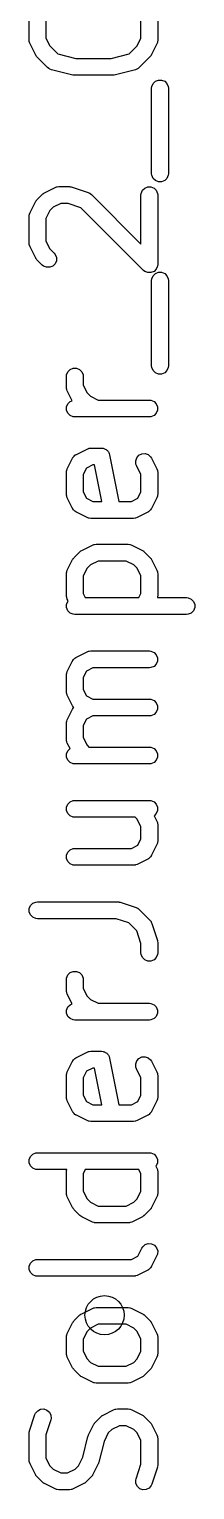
# Model space of a CAD drawing. Extents: x 0.09 to 1.03, y -0.06 to 0.96.
# Drawn here: x 0.466 to 0.524, y -0.061 to 0.452 of the extents above; entities that cross this region are included whole.
import ezdxf

# ---------------------------------------------------------------- set-up
doc = ezdxf.new("R2010")
doc.units = 0
doc.header["$MEASUREMENT"] = 0
doc.layers.add('BLACK', color=7, linetype='CONTINUOUS')

msp = doc.modelspace()

# ---------------------------------------------------------------- linework, layer by layer
at = {"layer": 'BLACK', "linetype": 'CONTINUOUS'}
for p, q in [((0.46558, 0.44783), (0.46558, 0.45533)), ((0.47149, 0.45463), (0.47149, 0.44853)), ((0.50495, 0.44853), (0.50495, 0.45463)), ((0.51086, 0.45533), (0.51086, 0.44783)), ((0.46564, 0.44726), (0.46558, 0.44783)), ((0.46568, 0.44716), (0.46564, 0.44726)), ((0.46569, 0.44705), (0.46568, 0.44716)), ((0.4659, 0.44651), (0.46569, 0.44705)), ((0.46777, 0.44276), (0.4659, 0.44651)), ((0.47149, 0.44853), (0.47284, 0.44583)), ((0.5036, 0.44583), (0.50495, 0.44853)), ((0.51055, 0.44651), (0.50867, 0.44276)), ((0.51075, 0.44705), (0.51055, 0.44651)), ((0.51076, 0.44716), (0.51075, 0.44705)), ((0.5108, 0.44726), (0.51076, 0.44716)), ((0.51086, 0.44783), (0.5108, 0.44726)), ((0.46793, 0.44251), (0.46777, 0.44276)), ((0.46796, 0.44244), (0.46793, 0.44251)), ((0.46802, 0.44236), (0.46796, 0.44244)), ((0.46808, 0.44227), (0.46802, 0.44236)), ((0.46814, 0.44222), (0.46808, 0.44227)), ((0.46832, 0.442), (0.46814, 0.44222)), ((0.47207, 0.43825), (0.46832, 0.442)), ((0.47284, 0.44583), (0.47567, 0.443)), ((0.47567, 0.443), (0.48202, 0.44141)), ((0.48202, 0.44141), (0.49442, 0.44141)), ((0.49442, 0.44141), (0.50077, 0.443)), ((0.50077, 0.443), (0.5036, 0.44583)), ((0.50812, 0.442), (0.50437, 0.43825)), ((0.50831, 0.44222), (0.50812, 0.442)), ((0.50836, 0.44227), (0.50831, 0.44222)), ((0.50842, 0.44236), (0.50836, 0.44227)), ((0.50849, 0.44244), (0.50842, 0.44236)), ((0.50852, 0.44251), (0.50849, 0.44244)), ((0.50867, 0.44276), (0.50852, 0.44251)), ((0.47252, 0.43788), (0.47207, 0.43825)), ((0.47272, 0.43779), (0.47252, 0.43788)), ((0.4729, 0.43766), (0.47272, 0.43779)), ((0.47344, 0.43747), (0.4729, 0.43766)), ((0.48094, 0.43559), (0.47344, 0.43747)), ((0.503, 0.43747), (0.4955, 0.43559)), ((0.50354, 0.43766), (0.503, 0.43747)), ((0.50372, 0.43779), (0.50354, 0.43766)), ((0.50392, 0.43788), (0.50372, 0.43779)), ((0.50437, 0.43825), (0.50392, 0.43788)), ((0.48104, 0.43558), (0.48094, 0.43559)), ((0.48108, 0.43556), (0.48104, 0.43558)), ((0.4813, 0.43554), (0.48108, 0.43556)), ((0.48152, 0.43551), (0.4813, 0.43554)), ((0.48156, 0.43552), (0.48152, 0.43551)), ((0.48166, 0.43551), (0.48156, 0.43552)), ((0.49478, 0.43551), (0.48166, 0.43551)), ((0.49488, 0.43552), (0.49478, 0.43551)), ((0.49493, 0.43551), (0.49488, 0.43552)), ((0.49514, 0.43554), (0.49493, 0.43551)), ((0.49536, 0.43556), (0.49514, 0.43554)), ((0.4954, 0.43558), (0.49536, 0.43556)), ((0.4955, 0.43559), (0.4954, 0.43558)), ((0.5087, 0.43096), (0.50876, 0.43154)), ((0.5087, 0.40096), (0.5087, 0.43096)), ((0.50876, 0.43154), (0.5092, 0.4326)), ((0.5092, 0.4326), (0.51002, 0.43342)), ((0.51002, 0.43342), (0.51108, 0.43386)), ((0.51108, 0.43386), (0.51223, 0.43386)), ((0.51223, 0.43386), (0.5133, 0.43342)), ((0.5133, 0.43342), (0.51411, 0.4326)), ((0.51411, 0.4326), (0.51455, 0.43154)), ((0.51455, 0.43154), (0.51461, 0.43096)), ((0.51461, 0.43096), (0.51461, 0.40096)), ((0.50876, 0.40039), (0.5087, 0.40096)), ((0.5092, 0.39932), (0.50876, 0.40039)), ((0.51455, 0.40039), (0.51411, 0.39932)), ((0.51461, 0.40096), (0.51455, 0.40039)), ((0.47097, 0.39423), (0.47471, 0.39611)), ((0.47471, 0.39611), (0.47526, 0.39631)), ((0.47526, 0.39631), (0.47536, 0.39632)), ((0.47536, 0.39632), (0.47546, 0.39636)), ((0.47546, 0.39636), (0.47604, 0.39642)), ((0.47604, 0.39642), (0.47978, 0.39642)), ((0.47978, 0.39642), (0.48008, 0.39639)), ((0.48008, 0.39639), (0.48015, 0.39639)), ((0.48015, 0.39639), (0.48026, 0.39637)), ((0.48026, 0.39637), (0.48036, 0.39636)), ((0.48036, 0.39636), (0.48043, 0.39633)), ((0.48043, 0.39633), (0.48072, 0.39627)), ((0.48072, 0.39627), (0.48634, 0.39439)), ((0.50501, 0.39404), (0.50545, 0.39511)), ((0.50545, 0.39511), (0.50627, 0.39592)), ((0.50627, 0.39592), (0.50733, 0.39636)), ((0.50733, 0.39636), (0.50848, 0.39636)), ((0.50848, 0.39636), (0.50955, 0.39592)), ((0.51002, 0.39851), (0.5092, 0.39932)), ((0.50955, 0.39592), (0.51036, 0.39511)), ((0.51108, 0.39807), (0.51002, 0.39851)), ((0.51036, 0.39511), (0.5108, 0.39404)), ((0.51223, 0.39807), (0.51108, 0.39807)), ((0.5133, 0.39851), (0.51223, 0.39807)), ((0.51411, 0.39932), (0.5133, 0.39851)), ((0.4659, 0.38729), (0.46777, 0.39104)), ((0.46777, 0.39104), (0.46793, 0.39128)), ((0.46793, 0.39128), (0.46796, 0.39136)), ((0.46796, 0.39136), (0.46802, 0.39144)), ((0.46802, 0.39144), (0.46808, 0.39153)), ((0.46808, 0.39153), (0.46814, 0.39158)), ((0.46814, 0.39158), (0.46832, 0.3918)), ((0.46832, 0.3918), (0.4702, 0.39368)), ((0.4702, 0.39368), (0.47042, 0.39386)), ((0.47042, 0.39386), (0.47048, 0.39392)), ((0.47048, 0.39392), (0.47056, 0.39398)), ((0.47056, 0.39398), (0.47065, 0.39404)), ((0.47065, 0.39404), (0.47072, 0.39407)), ((0.47072, 0.39407), (0.47097, 0.39423)), ((0.47673, 0.39051), (0.47403, 0.38916)), ((0.47931, 0.39051), (0.47673, 0.39051)), ((0.48381, 0.38901), (0.47931, 0.39051)), ((0.48634, 0.39439), (0.48687, 0.39416)), ((0.48687, 0.39416), (0.48695, 0.39409)), ((0.48695, 0.39409), (0.48705, 0.39404)), ((0.48705, 0.39404), (0.4875, 0.39368)), ((0.4875, 0.39368), (0.50495, 0.37622)), ((0.50495, 0.39346), (0.50501, 0.39404)), ((0.50495, 0.37622), (0.50495, 0.39346)), ((0.5108, 0.39404), (0.51086, 0.39346)), ((0.51086, 0.39346), (0.51086, 0.36909)), ((0.46558, 0.38597), (0.46564, 0.38654)), ((0.46558, 0.37659), (0.46558, 0.38597)), ((0.46564, 0.38654), (0.46568, 0.38664)), ((0.46568, 0.38664), (0.46569, 0.38675)), ((0.46569, 0.38675), (0.4659, 0.38729)), ((0.47284, 0.38797), (0.47149, 0.38527)), ((0.47149, 0.38527), (0.47149, 0.37729)), ((0.47403, 0.38916), (0.47284, 0.38797)), ((0.50582, 0.367), (0.48381, 0.38901)), ((0.46564, 0.37602), (0.46558, 0.37659)), ((0.46568, 0.37592), (0.46564, 0.37602)), ((0.46569, 0.37581), (0.46568, 0.37592)), ((0.4659, 0.37527), (0.46569, 0.37581)), ((0.46777, 0.37152), (0.4659, 0.37527)), ((0.47149, 0.37729), (0.47284, 0.37459)), ((0.47284, 0.37459), (0.47437, 0.37306)), ((0.46793, 0.37127), (0.46777, 0.37152)), ((0.46796, 0.3712), (0.46793, 0.37127)), ((0.46802, 0.37112), (0.46796, 0.3712)), ((0.46808, 0.37103), (0.46802, 0.37112)), ((0.46814, 0.37098), (0.46808, 0.37103)), ((0.46832, 0.37075), (0.46814, 0.37098)), ((0.4702, 0.36888), (0.46832, 0.37075)), ((0.47437, 0.37306), (0.47474, 0.37261)), ((0.47474, 0.37261), (0.47518, 0.37154)), ((0.47518, 0.37039), (0.47474, 0.36933)), ((0.47518, 0.37154), (0.47518, 0.37039)), ((0.47065, 0.36851), (0.4702, 0.36888)), ((0.47171, 0.36807), (0.47065, 0.36851)), ((0.47286, 0.36807), (0.47171, 0.36807)), ((0.47393, 0.36851), (0.47286, 0.36807)), ((0.47474, 0.36933), (0.47393, 0.36851)), ((0.50627, 0.36664), (0.50582, 0.367)), ((0.50702, 0.36633), (0.50627, 0.36664)), ((0.50733, 0.3662), (0.50702, 0.36633)), ((0.50848, 0.3662), (0.50733, 0.3662)), ((0.50733, 0.3662), (0.50733, 0.3662)), ((0.50955, 0.36664), (0.50848, 0.3662)), ((0.50876, 0.36404), (0.5092, 0.36511)), ((0.5092, 0.36511), (0.51002, 0.36592)), ((0.51036, 0.36745), (0.50955, 0.36664)), ((0.51002, 0.36592), (0.51108, 0.36636)), ((0.51067, 0.3682), (0.51036, 0.36745)), ((0.5108, 0.36852), (0.51067, 0.3682)), ((0.51086, 0.36909), (0.5108, 0.36852)), ((0.51108, 0.36636), (0.51223, 0.36636)), ((0.51223, 0.36636), (0.5133, 0.36592)), ((0.5133, 0.36592), (0.51411, 0.36511)), ((0.51411, 0.36511), (0.51455, 0.36404)), ((0.5087, 0.36347), (0.50876, 0.36404)), ((0.5087, 0.33347), (0.5087, 0.36347)), ((0.51455, 0.36404), (0.51461, 0.36347)), ((0.51461, 0.36347), (0.51461, 0.33347)), ((0.50876, 0.3329), (0.5087, 0.33347)), ((0.51461, 0.33347), (0.51455, 0.3329)), ((0.47871, 0.32972), (0.47876, 0.3303)), ((0.47871, 0.32597), (0.47871, 0.32972)), ((0.47876, 0.3303), (0.4792, 0.33136)), ((0.4792, 0.33136), (0.48002, 0.33218)), ((0.48002, 0.33218), (0.48108, 0.33262)), ((0.48108, 0.33262), (0.48224, 0.33262)), ((0.48224, 0.33262), (0.4833, 0.33218)), ((0.4833, 0.33218), (0.48411, 0.33136)), ((0.48411, 0.33136), (0.48456, 0.3303)), ((0.48456, 0.3303), (0.48461, 0.32972)), ((0.48461, 0.32972), (0.48461, 0.32667)), ((0.5092, 0.33183), (0.50876, 0.3329)), ((0.51002, 0.33102), (0.5092, 0.33183)), ((0.51108, 0.33058), (0.51002, 0.33102)), ((0.51223, 0.33058), (0.51108, 0.33058)), ((0.5133, 0.33102), (0.51223, 0.33058)), ((0.51411, 0.33183), (0.5133, 0.33102)), ((0.51455, 0.3329), (0.51411, 0.33183)), ((0.47876, 0.3254), (0.47871, 0.32597)), ((0.4788, 0.3253), (0.47876, 0.3254)), ((0.47881, 0.32519), (0.4788, 0.3253)), ((0.47902, 0.32465), (0.47881, 0.32519)), ((0.48073, 0.32122), (0.47902, 0.32465)), ((0.48461, 0.32667), (0.48596, 0.32397)), ((0.48596, 0.32397), (0.48716, 0.32278)), ((0.47876, 0.31905), (0.4792, 0.32011)), ((0.47876, 0.3179), (0.47876, 0.31905)), ((0.4792, 0.32011), (0.48002, 0.32093)), ((0.48002, 0.32093), (0.48073, 0.32122)), ((0.48716, 0.32278), (0.48986, 0.32143)), ((0.48986, 0.32143), (0.50791, 0.32143)), ((0.50791, 0.32143), (0.50848, 0.32137)), ((0.50848, 0.32137), (0.50955, 0.32093)), ((0.50955, 0.32093), (0.51036, 0.32011)), ((0.51036, 0.32011), (0.5108, 0.31905)), ((0.5108, 0.31905), (0.5108, 0.3179)), ((0.4792, 0.31683), (0.47876, 0.3179)), ((0.48002, 0.31602), (0.4792, 0.31683)), ((0.48108, 0.31558), (0.48002, 0.31602)), ((0.48166, 0.31552), (0.48108, 0.31558)), ((0.50791, 0.31552), (0.48166, 0.31552)), ((0.50848, 0.31558), (0.50791, 0.31552)), ((0.50955, 0.31602), (0.50848, 0.31558)), ((0.51036, 0.31683), (0.50955, 0.31602)), ((0.5108, 0.3179), (0.51036, 0.31683)), ((0.48221, 0.30237), (0.48596, 0.30424)), ((0.48596, 0.30424), (0.4865, 0.30445)), ((0.4865, 0.30445), (0.48661, 0.30446)), ((0.48661, 0.30446), (0.48671, 0.3045)), ((0.48671, 0.3045), (0.48728, 0.30455)), ((0.48728, 0.30455), (0.49103, 0.30455)), ((0.49103, 0.30455), (0.49161, 0.3045)), ((0.49161, 0.3045), (0.49188, 0.30439)), ((0.49188, 0.30439), (0.49216, 0.30433)), ((0.49216, 0.30433), (0.4924, 0.30417)), ((0.4924, 0.30417), (0.49267, 0.30406)), ((0.49267, 0.30406), (0.49288, 0.30385)), ((0.49288, 0.30385), (0.49312, 0.30369)), ((0.49312, 0.30369), (0.49328, 0.30345)), ((0.49328, 0.30345), (0.49349, 0.30324)), ((0.49349, 0.30324), (0.4936, 0.30297)), ((0.4936, 0.30297), (0.49376, 0.30273)), ((0.49376, 0.30273), (0.49393, 0.30218)), ((0.47902, 0.2973), (0.48089, 0.30105)), ((0.48089, 0.30105), (0.48095, 0.30114)), ((0.48095, 0.30114), (0.48097, 0.30119)), ((0.48097, 0.30119), (0.48102, 0.30125)), ((0.48102, 0.30125), (0.4812, 0.30154)), ((0.4812, 0.30154), (0.48148, 0.30178)), ((0.48148, 0.30178), (0.48172, 0.30206)), ((0.48172, 0.30206), (0.48202, 0.30224)), ((0.48202, 0.30224), (0.48207, 0.30229)), ((0.48207, 0.30229), (0.48212, 0.30231)), ((0.48212, 0.30231), (0.48221, 0.30237)), ((0.48798, 0.29865), (0.48574, 0.29753)), ((0.48861, 0.29865), (0.48798, 0.29865)), ((0.49118, 0.28581), (0.48861, 0.29865)), ((0.49393, 0.30218), (0.4972, 0.28581)), ((0.5031, 0.3001), (0.50347, 0.30119)), ((0.50318, 0.29895), (0.5031, 0.3001)), ((0.50339, 0.29841), (0.50318, 0.29895)), ((0.50495, 0.29528), (0.50339, 0.29841)), ((0.50347, 0.30119), (0.50422, 0.30206)), ((0.50422, 0.30206), (0.50525, 0.30257)), ((0.50525, 0.30257), (0.5064, 0.30266)), ((0.5064, 0.30266), (0.50749, 0.30229)), ((0.50749, 0.30229), (0.50836, 0.30154)), ((0.50836, 0.30154), (0.50867, 0.30105)), ((0.50867, 0.30105), (0.51055, 0.2973)), ((0.47871, 0.29598), (0.47876, 0.29655)), ((0.47871, 0.28848), (0.47871, 0.29598)), ((0.47876, 0.29655), (0.4788, 0.29665)), ((0.4788, 0.29665), (0.47881, 0.29676)), ((0.47881, 0.29676), (0.47902, 0.2973)), ((0.48574, 0.29753), (0.48461, 0.29528)), ((0.48461, 0.29528), (0.48461, 0.28917)), ((0.50495, 0.28917), (0.50495, 0.29528)), ((0.51055, 0.2973), (0.51075, 0.29676)), ((0.51075, 0.29676), (0.51076, 0.29665)), ((0.51076, 0.29665), (0.5108, 0.29655)), ((0.5108, 0.29655), (0.51086, 0.29598)), ((0.51086, 0.29598), (0.51086, 0.28848)), ((0.47876, 0.2879), (0.47871, 0.28848)), ((0.4788, 0.2878), (0.47876, 0.2879)), ((0.47881, 0.2877), (0.4788, 0.2878)), ((0.47902, 0.28716), (0.47881, 0.2877)), ((0.48461, 0.28917), (0.48574, 0.28693)), ((0.50383, 0.28693), (0.50495, 0.28917)), ((0.51075, 0.2877), (0.51055, 0.28716)), ((0.51076, 0.2878), (0.51075, 0.2877)), ((0.5108, 0.2879), (0.51076, 0.2878)), ((0.51086, 0.28848), (0.5108, 0.2879)), ((0.48089, 0.28341), (0.47902, 0.28716)), ((0.48095, 0.28331), (0.48089, 0.28341)), ((0.48097, 0.28327), (0.48095, 0.28331)), ((0.48102, 0.28321), (0.48097, 0.28327)), ((0.4812, 0.28292), (0.48102, 0.28321)), ((0.48148, 0.28268), (0.4812, 0.28292)), ((0.48172, 0.2824), (0.48148, 0.28268)), ((0.48202, 0.28221), (0.48172, 0.2824)), ((0.48207, 0.28216), (0.48202, 0.28221)), ((0.48212, 0.28215), (0.48207, 0.28216)), ((0.48574, 0.28693), (0.48798, 0.28581)), ((0.48798, 0.28581), (0.49118, 0.28581)), ((0.4972, 0.28581), (0.50158, 0.28581)), ((0.50158, 0.28581), (0.50383, 0.28693)), ((0.50749, 0.28216), (0.50745, 0.28215)), ((0.50755, 0.28221), (0.50749, 0.28216)), ((0.50784, 0.2824), (0.50755, 0.28221)), ((0.50808, 0.28268), (0.50784, 0.2824)), ((0.50836, 0.28292), (0.50808, 0.28268)), ((0.50855, 0.28321), (0.50836, 0.28292)), ((0.5086, 0.28327), (0.50855, 0.28321)), ((0.50861, 0.28331), (0.5086, 0.28327)), ((0.50867, 0.28341), (0.50861, 0.28331)), ((0.51055, 0.28716), (0.50867, 0.28341)), ((0.48221, 0.28209), (0.48212, 0.28215)), ((0.48596, 0.28021), (0.48221, 0.28209)), ((0.4865, 0.28001), (0.48596, 0.28021)), ((0.48661, 0.28), (0.4865, 0.28001)), ((0.48671, 0.27996), (0.48661, 0.28)), ((0.48728, 0.2799), (0.48671, 0.27996)), ((0.49479, 0.2799), (0.48728, 0.2799)), ((0.50228, 0.2799), (0.49479, 0.2799)), ((0.50286, 0.27996), (0.50228, 0.2799)), ((0.50296, 0.28), (0.50286, 0.27996)), ((0.50306, 0.28001), (0.50296, 0.28)), ((0.5036, 0.28021), (0.50306, 0.28001)), ((0.50735, 0.28209), (0.5036, 0.28021)), ((0.50745, 0.28215), (0.50735, 0.28209)), ((0.48145, 0.26619), (0.48332, 0.26807)), ((0.48332, 0.26807), (0.48355, 0.26825)), ((0.48355, 0.26825), (0.4836, 0.26831)), ((0.4836, 0.26831), (0.48369, 0.26837)), ((0.48369, 0.26837), (0.48377, 0.26844)), ((0.48377, 0.26844), (0.48384, 0.26847)), ((0.48384, 0.26847), (0.48409, 0.26862)), ((0.48409, 0.26862), (0.48784, 0.2705)), ((0.48784, 0.2705), (0.48838, 0.2707)), ((0.48838, 0.2707), (0.48848, 0.27071)), ((0.48848, 0.27071), (0.48858, 0.27075)), ((0.48858, 0.27075), (0.48916, 0.27081)), ((0.48916, 0.27081), (0.50041, 0.27081)), ((0.50041, 0.27081), (0.50098, 0.27075)), ((0.50098, 0.27075), (0.50108, 0.27071)), ((0.50108, 0.27071), (0.50119, 0.2707)), ((0.50119, 0.2707), (0.50173, 0.2705)), ((0.50173, 0.2705), (0.50548, 0.26862)), ((0.50548, 0.26862), (0.50573, 0.26847)), ((0.50573, 0.26847), (0.5058, 0.26844)), ((0.5058, 0.26844), (0.50588, 0.26837)), ((0.50588, 0.26837), (0.50597, 0.26831)), ((0.50597, 0.26831), (0.50602, 0.26825)), ((0.50602, 0.26825), (0.50624, 0.26807)), ((0.50624, 0.26807), (0.50812, 0.26619)), ((0.47881, 0.26114), (0.47902, 0.26168)), ((0.47902, 0.26168), (0.48089, 0.26543)), ((0.48089, 0.26543), (0.48105, 0.26567)), ((0.48105, 0.26567), (0.48108, 0.26575)), ((0.48108, 0.26575), (0.48115, 0.26583)), ((0.48115, 0.26583), (0.4812, 0.26592)), ((0.4812, 0.26592), (0.48126, 0.26597)), ((0.48126, 0.26597), (0.48145, 0.26619)), ((0.48596, 0.26236), (0.48461, 0.25966)), ((0.48716, 0.26355), (0.48596, 0.26236)), ((0.48986, 0.2649), (0.48716, 0.26355)), ((0.49971, 0.2649), (0.48986, 0.2649)), ((0.50241, 0.26355), (0.49971, 0.2649)), ((0.5036, 0.26236), (0.50241, 0.26355)), ((0.50495, 0.25966), (0.5036, 0.26236)), ((0.50812, 0.26619), (0.50831, 0.26597)), ((0.50831, 0.26597), (0.50836, 0.26592)), ((0.50836, 0.26592), (0.50842, 0.26583)), ((0.50842, 0.26583), (0.50849, 0.26575)), ((0.50849, 0.26575), (0.50852, 0.26567)), ((0.50852, 0.26567), (0.50867, 0.26543)), ((0.50867, 0.26543), (0.51055, 0.26168)), ((0.51055, 0.26168), (0.51075, 0.26114)), ((0.47871, 0.26036), (0.47876, 0.26093)), ((0.47871, 0.25286), (0.47871, 0.26036)), ((0.47876, 0.26093), (0.4788, 0.26103)), ((0.4788, 0.26103), (0.47881, 0.26114)), ((0.48461, 0.25966), (0.48461, 0.25355)), ((0.50495, 0.25355), (0.50495, 0.25966)), ((0.51075, 0.26114), (0.51076, 0.26103)), ((0.51076, 0.26103), (0.5108, 0.26093)), ((0.5108, 0.26093), (0.51086, 0.26036)), ((0.51086, 0.26036), (0.51086, 0.25286)), ((0.47876, 0.25228), (0.47871, 0.25286)), ((0.4788, 0.25218), (0.47876, 0.25228)), ((0.47881, 0.25208), (0.4788, 0.25218)), ((0.47902, 0.25154), (0.47881, 0.25208)), ((0.47934, 0.25089), (0.47902, 0.25154)), ((0.48461, 0.25355), (0.48536, 0.25206)), ((0.48536, 0.25206), (0.50421, 0.25206)), ((0.50421, 0.25206), (0.50495, 0.25355)), ((0.51076, 0.25218), (0.51075, 0.25208)), ((0.51075, 0.25208), (0.51075, 0.25206)), ((0.51075, 0.25206), (0.52103, 0.25206)), ((0.5108, 0.25228), (0.51076, 0.25218)), ((0.51086, 0.25286), (0.5108, 0.25228)), ((0.52103, 0.25206), (0.52161, 0.252)), ((0.52161, 0.252), (0.52267, 0.25156)), ((0.52267, 0.25156), (0.52348, 0.25075)), ((0.47876, 0.24968), (0.4792, 0.25075)), ((0.47876, 0.24853), (0.47876, 0.24968)), ((0.4792, 0.24747), (0.47876, 0.24853)), ((0.4792, 0.25075), (0.47934, 0.25089)), ((0.48002, 0.24665), (0.4792, 0.24747)), ((0.48108, 0.24621), (0.48002, 0.24665)), ((0.52267, 0.24665), (0.52161, 0.24621)), ((0.52348, 0.24747), (0.52267, 0.24665)), ((0.52348, 0.25075), (0.52393, 0.24968)), ((0.52393, 0.24853), (0.52348, 0.24747)), ((0.52393, 0.24968), (0.52393, 0.24853)), ((0.48166, 0.24615), (0.48108, 0.24621)), ((0.52103, 0.24615), (0.48166, 0.24615)), ((0.52161, 0.24621), (0.52103, 0.24615)), ((0.48172, 0.23082), (0.48202, 0.231)), ((0.48202, 0.231), (0.48207, 0.23105)), ((0.48207, 0.23105), (0.48212, 0.23107)), ((0.48212, 0.23107), (0.48221, 0.23113)), ((0.48221, 0.23113), (0.48596, 0.233)), ((0.48596, 0.233), (0.4865, 0.23321)), ((0.4865, 0.23321), (0.48661, 0.23322)), ((0.48661, 0.23322), (0.48671, 0.23326)), ((0.48671, 0.23326), (0.48728, 0.23331)), ((0.48728, 0.23331), (0.50791, 0.23331)), ((0.50791, 0.23331), (0.50848, 0.23326)), ((0.50848, 0.23326), (0.50955, 0.23282)), ((0.50955, 0.23282), (0.51036, 0.232)), ((0.51036, 0.232), (0.5108, 0.23094)), ((0.5108, 0.23094), (0.5108, 0.22978)), ((0.47881, 0.22552), (0.47902, 0.22606)), ((0.47902, 0.22606), (0.48089, 0.22981)), ((0.48089, 0.22981), (0.48095, 0.2299)), ((0.48095, 0.2299), (0.48097, 0.22995)), ((0.48097, 0.22995), (0.48102, 0.23)), ((0.48102, 0.23), (0.4812, 0.2303)), ((0.4812, 0.2303), (0.48148, 0.23054)), ((0.48148, 0.23054), (0.48172, 0.23082)), ((0.48574, 0.22628), (0.48461, 0.22404)), ((0.48798, 0.22741), (0.48574, 0.22628)), ((0.50791, 0.22741), (0.48798, 0.22741)), ((0.50848, 0.22746), (0.50791, 0.22741)), ((0.50955, 0.2279), (0.50848, 0.22746)), ((0.51036, 0.22872), (0.50955, 0.2279)), ((0.5108, 0.22978), (0.51036, 0.22872)), ((0.47871, 0.22474), (0.47876, 0.22531)), ((0.47871, 0.21911), (0.47871, 0.22474)), ((0.47876, 0.22531), (0.4788, 0.22541)), ((0.4788, 0.22541), (0.47881, 0.22552)), ((0.48461, 0.22404), (0.48461, 0.21981)), ((0.47876, 0.21854), (0.47871, 0.21911)), ((0.4788, 0.21844), (0.47876, 0.21854)), ((0.47881, 0.21833), (0.4788, 0.21844)), ((0.47902, 0.21779), (0.47881, 0.21833)), ((0.48089, 0.21404), (0.47902, 0.21779)), ((0.48461, 0.21981), (0.48574, 0.21756)), ((0.48574, 0.21756), (0.48798, 0.21644)), ((0.48798, 0.21644), (0.50791, 0.21644)), ((0.50791, 0.21644), (0.50848, 0.21638)), ((0.50848, 0.21638), (0.50955, 0.21594)), ((0.50955, 0.21594), (0.51036, 0.21513)), ((0.47902, 0.20918), (0.48089, 0.21293)), ((0.48095, 0.21394), (0.48089, 0.21404)), ((0.48089, 0.21293), (0.48095, 0.21303)), ((0.48097, 0.2139), (0.48095, 0.21394)), ((0.48095, 0.21303), (0.48097, 0.21307)), ((0.48102, 0.21384), (0.48097, 0.2139)), ((0.48097, 0.21307), (0.48102, 0.21313)), ((0.4812, 0.21355), (0.48102, 0.21384)), ((0.48102, 0.21313), (0.4812, 0.21342)), ((0.48128, 0.21349), (0.4812, 0.21355)), ((0.4812, 0.21342), (0.48128, 0.21349)), ((0.48798, 0.21053), (0.48574, 0.20941)), ((0.50791, 0.21053), (0.48798, 0.21053)), ((0.50848, 0.21059), (0.50791, 0.21053)), ((0.50955, 0.21103), (0.50848, 0.21059)), ((0.51036, 0.21185), (0.50955, 0.21103)), ((0.51036, 0.21513), (0.5108, 0.21406)), ((0.5108, 0.21291), (0.51036, 0.21185)), ((0.5108, 0.21406), (0.5108, 0.21291)), ((0.47871, 0.20786), (0.47876, 0.20844)), ((0.47871, 0.20224), (0.47871, 0.20786)), ((0.47876, 0.20844), (0.4788, 0.20854)), ((0.4788, 0.20854), (0.47881, 0.20864)), ((0.47881, 0.20864), (0.47902, 0.20918)), ((0.48574, 0.20941), (0.48461, 0.20717)), ((0.48461, 0.20717), (0.48461, 0.20294)), ((0.47876, 0.20166), (0.47871, 0.20224)), ((0.4788, 0.20156), (0.47876, 0.20166)), ((0.47881, 0.20146), (0.4788, 0.20156)), ((0.47902, 0.20092), (0.47881, 0.20146)), ((0.47997, 0.19902), (0.47902, 0.20092)), ((0.48461, 0.20294), (0.48596, 0.20024)), ((0.48596, 0.20024), (0.48663, 0.19957)), ((0.47876, 0.19719), (0.4792, 0.19825)), ((0.47876, 0.19604), (0.47876, 0.19719)), ((0.4792, 0.19497), (0.47876, 0.19604)), ((0.4792, 0.19825), (0.47997, 0.19902)), ((0.48002, 0.19416), (0.4792, 0.19497)), ((0.48663, 0.19957), (0.50791, 0.19957)), ((0.50791, 0.19957), (0.50848, 0.19951)), ((0.50848, 0.19951), (0.50955, 0.19907)), ((0.50955, 0.19907), (0.51036, 0.19825)), ((0.51036, 0.19497), (0.50955, 0.19416)), ((0.51036, 0.19825), (0.5108, 0.19719)), ((0.5108, 0.19604), (0.51036, 0.19497)), ((0.5108, 0.19719), (0.5108, 0.19604)), ((0.48108, 0.19372), (0.48002, 0.19416)), ((0.48166, 0.19366), (0.48108, 0.19372)), ((0.50791, 0.19366), (0.48166, 0.19366)), ((0.50848, 0.19372), (0.50791, 0.19366)), ((0.50955, 0.19416), (0.50848, 0.19372)), ((0.4792, 0.17951), (0.48002, 0.18032)), ((0.48002, 0.18032), (0.48108, 0.18076)), ((0.48108, 0.18076), (0.48166, 0.18082)), ((0.48166, 0.18082), (0.50791, 0.18082)), ((0.50791, 0.18082), (0.50848, 0.18076)), ((0.50848, 0.18076), (0.50955, 0.18032)), ((0.50955, 0.18032), (0.51036, 0.17951)), ((0.47876, 0.17844), (0.4792, 0.17951)), ((0.47876, 0.17729), (0.47876, 0.17844)), ((0.4792, 0.17623), (0.47876, 0.17729)), ((0.48002, 0.17541), (0.4792, 0.17623)), ((0.48108, 0.17497), (0.48002, 0.17541)), ((0.48166, 0.17491), (0.48108, 0.17497)), ((0.50293, 0.17491), (0.48166, 0.17491)), ((0.5036, 0.17424), (0.50293, 0.17491)), ((0.51036, 0.17623), (0.5096, 0.17546)), ((0.5096, 0.17546), (0.51055, 0.17356)), ((0.51036, 0.17951), (0.5108, 0.17844)), ((0.5108, 0.17729), (0.51036, 0.17623)), ((0.5108, 0.17844), (0.5108, 0.17729)), ((0.50495, 0.17155), (0.5036, 0.17424)), ((0.50495, 0.16731), (0.50495, 0.17155)), ((0.51055, 0.17356), (0.51075, 0.17302)), ((0.51075, 0.17302), (0.51076, 0.17292)), ((0.51076, 0.17292), (0.5108, 0.17282)), ((0.5108, 0.17282), (0.51086, 0.17224)), ((0.51086, 0.17224), (0.51086, 0.16662)), ((0.50158, 0.16395), (0.50383, 0.16507)), ((0.50383, 0.16507), (0.50495, 0.16731)), ((0.51055, 0.1653), (0.50867, 0.16155)), ((0.51075, 0.16584), (0.51055, 0.1653)), ((0.51076, 0.16594), (0.51075, 0.16584)), ((0.5108, 0.16604), (0.51076, 0.16594)), ((0.51086, 0.16662), (0.5108, 0.16604)), ((0.47876, 0.16157), (0.4792, 0.16263)), ((0.47876, 0.16042), (0.47876, 0.16157)), ((0.4792, 0.15935), (0.47876, 0.16042)), ((0.4792, 0.16263), (0.48002, 0.16345)), ((0.48002, 0.15854), (0.4792, 0.15935)), ((0.48002, 0.16345), (0.48108, 0.16389)), ((0.48108, 0.16389), (0.48166, 0.16395)), ((0.48166, 0.16395), (0.50158, 0.16395)), ((0.50735, 0.16023), (0.5036, 0.15835)), ((0.50745, 0.16029), (0.50735, 0.16023)), ((0.50749, 0.1603), (0.50745, 0.16029)), ((0.50755, 0.16035), (0.50749, 0.1603)), ((0.50784, 0.16054), (0.50755, 0.16035)), ((0.50808, 0.16082), (0.50784, 0.16054)), ((0.50836, 0.16106), (0.50808, 0.16082)), ((0.50855, 0.16135), (0.50836, 0.16106)), ((0.5086, 0.16141), (0.50855, 0.16135)), ((0.50861, 0.16145), (0.5086, 0.16141)), ((0.50867, 0.16155), (0.50861, 0.16145)), ((0.48108, 0.1581), (0.48002, 0.15854)), ((0.48166, 0.15804), (0.48108, 0.1581)), ((0.50228, 0.15804), (0.48166, 0.15804)), ((0.50286, 0.1581), (0.50228, 0.15804)), ((0.50296, 0.15814), (0.50286, 0.1581)), ((0.50306, 0.15815), (0.50296, 0.15814)), ((0.5036, 0.15835), (0.50306, 0.15815)), ((0.46564, 0.14282), (0.46608, 0.14389)), ((0.46608, 0.14389), (0.4669, 0.1447)), ((0.4669, 0.1447), (0.46796, 0.14514)), ((0.46796, 0.14514), (0.46854, 0.1452)), ((0.46854, 0.1452), (0.49666, 0.1452)), ((0.49666, 0.1452), (0.49695, 0.14517)), ((0.49695, 0.14517), (0.49703, 0.14518)), ((0.49703, 0.14518), (0.49713, 0.14515)), ((0.49713, 0.14515), (0.49723, 0.14514)), ((0.49723, 0.14514), (0.49731, 0.14511)), ((0.49731, 0.14511), (0.49759, 0.14505)), ((0.49759, 0.14505), (0.50322, 0.14317)), ((0.46564, 0.14167), (0.46564, 0.14282)), ((0.46608, 0.14061), (0.46564, 0.14167)), ((0.4669, 0.13979), (0.46608, 0.14061)), ((0.46796, 0.13935), (0.4669, 0.13979)), ((0.46854, 0.13929), (0.46796, 0.13935)), ((0.49618, 0.13929), (0.46854, 0.13929)), ((0.50069, 0.13779), (0.49618, 0.13929)), ((0.50322, 0.14317), (0.50374, 0.14294)), ((0.50374, 0.14294), (0.50382, 0.14287)), ((0.50382, 0.14287), (0.50392, 0.14283)), ((0.50392, 0.14283), (0.50437, 0.14246)), ((0.50437, 0.14246), (0.50812, 0.13871)), ((0.50812, 0.13871), (0.50849, 0.13826)), ((0.50345, 0.13503), (0.50069, 0.13779)), ((0.50495, 0.13052), (0.50345, 0.13503)), ((0.50849, 0.13826), (0.50853, 0.13816)), ((0.50853, 0.13816), (0.5086, 0.13808)), ((0.5086, 0.13808), (0.50883, 0.13756)), ((0.50883, 0.13756), (0.51071, 0.13193)), ((0.50495, 0.12725), (0.50495, 0.13052)), ((0.51071, 0.13193), (0.51077, 0.13165)), ((0.51077, 0.13165), (0.5108, 0.13157)), ((0.5108, 0.13157), (0.51081, 0.13147)), ((0.51081, 0.13147), (0.51084, 0.13137)), ((0.51084, 0.13137), (0.51083, 0.13129)), ((0.51083, 0.13129), (0.51086, 0.131)), ((0.51086, 0.131), (0.51086, 0.12725)), ((0.50501, 0.12667), (0.50495, 0.12725)), ((0.50545, 0.12561), (0.50501, 0.12667)), ((0.50627, 0.12479), (0.50545, 0.12561)), ((0.50733, 0.12435), (0.50627, 0.12479)), ((0.50848, 0.12435), (0.50733, 0.12435)), ((0.50955, 0.12479), (0.50848, 0.12435)), ((0.51036, 0.12561), (0.50955, 0.12479)), ((0.5108, 0.12667), (0.51036, 0.12561)), ((0.51086, 0.12725), (0.5108, 0.12667)), ((0.47871, 0.11787), (0.47876, 0.11845)), ((0.47876, 0.11845), (0.4792, 0.11951)), ((0.4792, 0.11951), (0.48002, 0.12033)), ((0.48002, 0.12033), (0.48108, 0.12077)), ((0.48108, 0.12077), (0.48224, 0.12077)), ((0.48224, 0.12077), (0.4833, 0.12033)), ((0.4833, 0.12033), (0.48411, 0.11951)), ((0.48411, 0.11951), (0.48456, 0.11845)), ((0.48456, 0.11845), (0.48461, 0.11787)), ((0.47871, 0.11412), (0.47871, 0.11787)), ((0.47876, 0.11355), (0.47871, 0.11412)), ((0.4788, 0.11345), (0.47876, 0.11355)), ((0.47881, 0.11334), (0.4788, 0.11345)), ((0.47902, 0.1128), (0.47881, 0.11334)), ((0.48461, 0.11787), (0.48461, 0.11482)), ((0.48461, 0.11482), (0.48596, 0.11212)), ((0.47876, 0.1072), (0.4792, 0.10827)), ((0.48073, 0.10938), (0.47902, 0.1128)), ((0.4792, 0.10827), (0.48002, 0.10908)), ((0.48002, 0.10908), (0.48073, 0.10938)), ((0.48596, 0.11212), (0.48716, 0.11093)), ((0.48716, 0.11093), (0.48986, 0.10958)), ((0.48986, 0.10958), (0.50791, 0.10958)), ((0.50791, 0.10958), (0.50848, 0.10952)), ((0.50848, 0.10952), (0.50955, 0.10908)), ((0.50955, 0.10908), (0.51036, 0.10827)), ((0.51036, 0.10827), (0.5108, 0.1072)), ((0.47876, 0.10605), (0.47876, 0.1072)), ((0.4792, 0.10498), (0.47876, 0.10605)), ((0.48002, 0.10417), (0.4792, 0.10498)), ((0.48108, 0.10373), (0.48002, 0.10417)), ((0.48166, 0.10367), (0.48108, 0.10373)), ((0.50791, 0.10367), (0.48166, 0.10367)), ((0.50848, 0.10373), (0.50791, 0.10367)), ((0.50955, 0.10417), (0.50848, 0.10373)), ((0.51036, 0.10498), (0.50955, 0.10417)), ((0.5108, 0.10605), (0.51036, 0.10498)), ((0.5108, 0.1072), (0.5108, 0.10605)), ((0.48221, 0.09052), (0.48596, 0.09239)), ((0.48596, 0.09239), (0.4865, 0.0926)), ((0.4865, 0.0926), (0.48661, 0.09261)), ((0.48661, 0.09261), (0.48671, 0.09265)), ((0.48671, 0.09265), (0.48728, 0.09271)), ((0.48728, 0.09271), (0.49103, 0.09271)), ((0.49103, 0.09271), (0.49161, 0.09265)), ((0.49161, 0.09265), (0.49188, 0.09254)), ((0.49188, 0.09254), (0.49216, 0.09248)), ((0.49216, 0.09248), (0.4924, 0.09232)), ((0.47902, 0.08545), (0.48089, 0.0892)), ((0.48089, 0.0892), (0.48095, 0.08929)), ((0.48095, 0.08929), (0.48097, 0.08934)), ((0.48097, 0.08934), (0.48102, 0.0894)), ((0.48102, 0.0894), (0.4812, 0.08969)), ((0.4812, 0.08969), (0.48148, 0.08993)), ((0.48148, 0.08993), (0.48172, 0.09021)), ((0.48172, 0.09021), (0.48202, 0.09039)), ((0.48202, 0.09039), (0.48207, 0.09044)), ((0.48207, 0.09044), (0.48212, 0.09046)), ((0.48212, 0.09046), (0.48221, 0.09052)), ((0.4924, 0.09232), (0.49267, 0.09221)), ((0.49267, 0.09221), (0.49288, 0.092)), ((0.49288, 0.092), (0.49312, 0.09184)), ((0.49312, 0.09184), (0.49328, 0.0916)), ((0.49328, 0.0916), (0.49349, 0.09139)), ((0.49349, 0.09139), (0.4936, 0.09113)), ((0.4936, 0.09113), (0.49376, 0.09089)), ((0.49376, 0.09089), (0.49393, 0.09033)), ((0.49393, 0.09033), (0.4972, 0.07396)), ((0.5031, 0.08825), (0.50347, 0.08934)), ((0.50318, 0.0871), (0.5031, 0.08825)), ((0.50347, 0.08934), (0.50422, 0.09021)), ((0.50422, 0.09021), (0.50525, 0.09073)), ((0.50525, 0.09073), (0.5064, 0.09081)), ((0.5064, 0.09081), (0.50749, 0.09044)), ((0.50749, 0.09044), (0.50836, 0.08969)), ((0.50836, 0.08969), (0.50867, 0.0892)), ((0.50867, 0.0892), (0.51055, 0.08545)), ((0.47871, 0.08413), (0.47876, 0.0847)), ((0.47871, 0.07663), (0.47871, 0.08413)), ((0.47876, 0.0847), (0.4788, 0.0848)), ((0.4788, 0.0848), (0.47881, 0.08491)), ((0.47881, 0.08491), (0.47902, 0.08545)), ((0.48574, 0.08568), (0.48461, 0.08343)), ((0.48461, 0.08343), (0.48461, 0.07733)), ((0.48798, 0.0868), (0.48574, 0.08568)), ((0.48861, 0.0868), (0.48798, 0.0868)), ((0.49118, 0.07396), (0.48861, 0.0868)), ((0.50339, 0.08656), (0.50318, 0.0871)), ((0.50495, 0.08343), (0.50339, 0.08656)), ((0.50495, 0.07733), (0.50495, 0.08343)), ((0.51055, 0.08545), (0.51075, 0.08491)), ((0.51075, 0.08491), (0.51076, 0.0848)), ((0.51076, 0.0848), (0.5108, 0.0847)), ((0.5108, 0.0847), (0.51086, 0.08413)), ((0.51086, 0.08413), (0.51086, 0.07663)), ((0.48461, 0.07733), (0.48574, 0.07508)), ((0.50383, 0.07508), (0.50495, 0.07733)), ((0.47876, 0.07605), (0.47871, 0.07663)), ((0.4788, 0.07596), (0.47876, 0.07605)), ((0.47881, 0.07585), (0.4788, 0.07596)), ((0.47902, 0.07531), (0.47881, 0.07585)), ((0.48089, 0.07156), (0.47902, 0.07531)), ((0.48574, 0.07508), (0.48798, 0.07396)), ((0.48798, 0.07396), (0.49118, 0.07396)), ((0.4972, 0.07396), (0.50158, 0.07396)), ((0.50158, 0.07396), (0.50383, 0.07508)), ((0.51055, 0.07531), (0.50867, 0.07156)), ((0.51075, 0.07585), (0.51055, 0.07531)), ((0.51076, 0.07596), (0.51075, 0.07585)), ((0.5108, 0.07605), (0.51076, 0.07596)), ((0.51086, 0.07663), (0.5108, 0.07605)), ((0.48095, 0.07146), (0.48089, 0.07156)), ((0.48097, 0.07142), (0.48095, 0.07146)), ((0.48102, 0.07136), (0.48097, 0.07142)), ((0.4812, 0.07107), (0.48102, 0.07136)), ((0.48148, 0.07083), (0.4812, 0.07107)), ((0.48172, 0.07055), (0.48148, 0.07083)), ((0.48202, 0.07036), (0.48172, 0.07055)), ((0.48207, 0.07031), (0.48202, 0.07036)), ((0.48212, 0.0703), (0.48207, 0.07031)), ((0.48221, 0.07024), (0.48212, 0.0703)), ((0.48596, 0.06836), (0.48221, 0.07024)), ((0.4865, 0.06816), (0.48596, 0.06836)), ((0.48661, 0.06815), (0.4865, 0.06816)), ((0.48671, 0.06811), (0.48661, 0.06815)), ((0.48728, 0.06805), (0.48671, 0.06811)), ((0.49479, 0.06805), (0.48728, 0.06805)), ((0.50228, 0.06805), (0.49479, 0.06805)), ((0.50286, 0.06811), (0.50228, 0.06805)), ((0.50296, 0.06815), (0.50286, 0.06811)), ((0.50306, 0.06816), (0.50296, 0.06815)), ((0.5036, 0.06836), (0.50306, 0.06816)), ((0.50735, 0.07024), (0.5036, 0.06836)), ((0.50745, 0.0703), (0.50735, 0.07024)), ((0.50749, 0.07031), (0.50745, 0.0703)), ((0.50755, 0.07036), (0.50749, 0.07031)), ((0.50784, 0.07055), (0.50755, 0.07036)), ((0.50808, 0.07083), (0.50784, 0.07055)), ((0.50836, 0.07107), (0.50808, 0.07083)), ((0.50855, 0.07136), (0.50836, 0.07107)), ((0.5086, 0.07142), (0.50855, 0.07136)), ((0.50861, 0.07146), (0.5086, 0.07142)), ((0.50867, 0.07156), (0.50861, 0.07146)), ((0.46608, 0.05577), (0.4669, 0.05659)), ((0.4669, 0.05659), (0.46796, 0.05703)), ((0.46796, 0.05703), (0.46854, 0.05708)), ((0.46854, 0.05708), (0.50791, 0.05708)), ((0.50791, 0.05708), (0.50848, 0.05703)), ((0.50848, 0.05703), (0.50955, 0.05659)), ((0.50955, 0.05659), (0.51036, 0.05577)), ((0.46564, 0.05471), (0.46608, 0.05577)), ((0.46564, 0.05356), (0.46564, 0.05471)), ((0.46608, 0.05249), (0.46564, 0.05356)), ((0.4669, 0.05168), (0.46608, 0.05249)), ((0.46796, 0.05124), (0.4669, 0.05168)), ((0.51036, 0.05249), (0.51022, 0.05235)), ((0.51022, 0.05235), (0.51055, 0.0517)), ((0.51036, 0.05577), (0.5108, 0.05471)), ((0.5108, 0.05356), (0.51036, 0.05249)), ((0.51055, 0.0517), (0.51075, 0.05116)), ((0.5108, 0.05471), (0.5108, 0.05356)), ((0.46854, 0.05118), (0.46796, 0.05124)), ((0.47882, 0.05118), (0.46854, 0.05118)), ((0.47871, 0.05038), (0.47876, 0.05096)), ((0.47871, 0.04288), (0.47871, 0.05038)), ((0.47876, 0.05096), (0.4788, 0.05106)), ((0.4788, 0.05106), (0.47881, 0.05116)), ((0.47881, 0.05116), (0.47882, 0.05118)), ((0.48536, 0.05118), (0.48461, 0.04969)), ((0.48461, 0.04969), (0.48461, 0.04358)), ((0.50421, 0.05118), (0.48536, 0.05118)), ((0.50495, 0.04969), (0.50421, 0.05118)), ((0.50495, 0.04358), (0.50495, 0.04969)), ((0.51075, 0.05116), (0.51076, 0.05106)), ((0.51076, 0.05106), (0.5108, 0.05096)), ((0.5108, 0.05096), (0.51086, 0.05038)), ((0.51086, 0.05038), (0.51086, 0.04288)), ((0.47876, 0.04231), (0.47871, 0.04288)), ((0.4788, 0.04221), (0.47876, 0.04231)), ((0.47881, 0.0421), (0.4788, 0.04221)), ((0.47902, 0.04156), (0.47881, 0.0421)), ((0.48089, 0.03781), (0.47902, 0.04156)), ((0.48461, 0.04358), (0.48596, 0.04088)), ((0.5036, 0.04088), (0.50495, 0.04358)), ((0.51055, 0.04156), (0.50867, 0.03781)), ((0.51075, 0.0421), (0.51055, 0.04156)), ((0.51076, 0.04221), (0.51075, 0.0421)), ((0.5108, 0.04231), (0.51076, 0.04221)), ((0.51086, 0.04288), (0.5108, 0.04231)), ((0.48105, 0.03757), (0.48089, 0.03781)), ((0.48108, 0.03749), (0.48105, 0.03757)), ((0.48115, 0.03741), (0.48108, 0.03749)), ((0.4812, 0.03732), (0.48115, 0.03741)), ((0.48126, 0.03727), (0.4812, 0.03732)), ((0.48145, 0.03705), (0.48126, 0.03727)), ((0.48332, 0.03517), (0.48145, 0.03705)), ((0.48596, 0.04088), (0.48716, 0.03969)), ((0.48716, 0.03969), (0.48986, 0.03834)), ((0.48986, 0.03834), (0.49971, 0.03834)), ((0.49971, 0.03834), (0.50241, 0.03969)), ((0.50241, 0.03969), (0.5036, 0.04088)), ((0.50812, 0.03705), (0.50624, 0.03517)), ((0.50831, 0.03727), (0.50812, 0.03705)), ((0.50836, 0.03732), (0.50831, 0.03727)), ((0.50842, 0.03741), (0.50836, 0.03732)), ((0.50849, 0.03749), (0.50842, 0.03741)), ((0.50852, 0.03757), (0.50849, 0.03749)), ((0.50867, 0.03781), (0.50852, 0.03757)), ((0.48355, 0.03499), (0.48332, 0.03517)), ((0.4836, 0.03493), (0.48355, 0.03499)), ((0.48369, 0.03487), (0.4836, 0.03493)), ((0.48377, 0.0348), (0.48369, 0.03487)), ((0.48384, 0.03477), (0.48377, 0.0348)), ((0.48409, 0.03462), (0.48384, 0.03477)), ((0.48784, 0.03274), (0.48409, 0.03462)), ((0.48838, 0.03254), (0.48784, 0.03274)), ((0.48848, 0.03253), (0.48838, 0.03254)), ((0.48858, 0.03249), (0.48848, 0.03253)), ((0.48916, 0.03243), (0.48858, 0.03249)), ((0.50041, 0.03243), (0.48916, 0.03243)), ((0.50098, 0.03249), (0.50041, 0.03243)), ((0.50108, 0.03253), (0.50098, 0.03249)), ((0.50119, 0.03254), (0.50108, 0.03253)), ((0.50173, 0.03274), (0.50119, 0.03254)), ((0.50548, 0.03462), (0.50173, 0.03274)), ((0.50573, 0.03477), (0.50548, 0.03462)), ((0.5058, 0.0348), (0.50573, 0.03477)), ((0.50588, 0.03487), (0.5058, 0.0348)), ((0.50597, 0.03493), (0.50588, 0.03487)), ((0.50602, 0.03499), (0.50597, 0.03493)), ((0.50624, 0.03517), (0.50602, 0.03499)), ((0.50158, 0.01959), (0.50383, 0.02071)), ((0.50383, 0.02071), (0.50527, 0.02358)), ((0.50527, 0.02358), (0.50557, 0.02407)), ((0.50557, 0.02407), (0.50644, 0.02483)), ((0.50644, 0.02483), (0.50754, 0.02519)), ((0.50754, 0.02519), (0.50869, 0.02511)), ((0.51055, 0.02094), (0.50867, 0.01719)), ((0.50869, 0.02511), (0.50972, 0.02459)), ((0.50972, 0.02459), (0.51047, 0.02372)), ((0.51047, 0.02372), (0.51084, 0.02263)), ((0.51075, 0.02148), (0.51055, 0.02094)), ((0.51084, 0.02263), (0.51075, 0.02148)), ((0.46564, 0.01721), (0.46608, 0.01828)), ((0.46564, 0.01606), (0.46564, 0.01721)), ((0.46608, 0.015), (0.46564, 0.01606)), ((0.46608, 0.01828), (0.4669, 0.01909)), ((0.4669, 0.01909), (0.46796, 0.01953)), ((0.46796, 0.01953), (0.46854, 0.01959)), ((0.46854, 0.01959), (0.50158, 0.01959)), ((0.50735, 0.01587), (0.5036, 0.014)), ((0.50745, 0.01593), (0.50735, 0.01587)), ((0.50749, 0.01595), (0.50745, 0.01593)), ((0.50755, 0.016), (0.50749, 0.01595)), ((0.50784, 0.01618), (0.50755, 0.016)), ((0.50808, 0.01646), (0.50784, 0.01618)), ((0.50836, 0.0167), (0.50808, 0.01646)), ((0.50855, 0.01699), (0.50836, 0.0167)), ((0.5086, 0.01705), (0.50855, 0.01699)), ((0.50861, 0.01709), (0.5086, 0.01705)), ((0.50867, 0.01719), (0.50861, 0.01709)), ((0.4669, 0.01418), (0.46608, 0.015)), ((0.46796, 0.01374), (0.4669, 0.01418)), ((0.46854, 0.01368), (0.46796, 0.01374)), ((0.50228, 0.01368), (0.46854, 0.01368)), ((0.50286, 0.01374), (0.50228, 0.01368)), ((0.50296, 0.01378), (0.50286, 0.01374)), ((0.50306, 0.01379), (0.50296, 0.01378)), ((0.5036, 0.014), (0.50306, 0.01379)), ((0.48332, -0.00002), (0.48355, 0.00016)), ((0.48355, 0.00016), (0.4836, 0.00022)), ((0.4836, 0.00022), (0.48369, 0.00028)), ((0.48369, 0.00028), (0.48377, 0.00034)), ((0.48377, 0.00034), (0.48384, 0.00037)), ((0.48384, 0.00037), (0.48409, 0.00053)), ((0.48409, 0.00053), (0.48784, 0.0024)), ((0.48784, 0.0024), (0.48838, 0.00261)), ((0.48838, 0.00261), (0.48848, 0.00262)), ((0.48848, 0.00262), (0.48858, 0.00266)), ((0.48858, 0.00266), (0.48916, 0.00272)), ((0.48916, 0.00272), (0.50041, 0.00272)), ((0.50041, 0.00272), (0.50098, 0.00266)), ((0.50098, 0.00266), (0.50108, 0.00262)), ((0.50108, 0.00262), (0.50119, 0.00261)), ((0.50119, 0.00261), (0.50173, 0.0024)), ((0.50173, 0.0024), (0.50548, 0.00053)), ((0.50548, 0.00053), (0.50573, 0.00037)), ((0.50573, 0.00037), (0.5058, 0.00034)), ((0.5058, 0.00034), (0.50588, 0.00028)), ((0.50588, 0.00028), (0.50597, 0.00022)), ((0.50597, 0.00022), (0.50602, 0.00016)), ((0.50602, 0.00016), (0.50624, -0.00002)), ((0.47902, -0.00641), (0.48089, -0.00267)), ((0.48089, -0.00267), (0.48105, -0.00242)), ((0.48105, -0.00242), (0.48108, -0.00235)), ((0.48108, -0.00235), (0.48115, -0.00226)), ((0.48115, -0.00226), (0.4812, -0.00218)), ((0.4812, -0.00218), (0.48126, -0.00212)), ((0.48126, -0.00212), (0.48145, -0.0019)), ((0.48145, -0.0019), (0.48332, -0.00002)), ((0.48716, -0.00454), (0.48596, -0.00573)), ((0.48986, -0.00319), (0.48716, -0.00454)), ((0.49971, -0.00319), (0.48986, -0.00319)), ((0.50241, -0.00454), (0.49971, -0.00319)), ((0.5036, -0.00573), (0.50241, -0.00454)), ((0.50624, -0.00002), (0.50812, -0.0019)), ((0.50812, -0.0019), (0.50831, -0.00212)), ((0.50831, -0.00212), (0.50836, -0.00218)), ((0.50836, -0.00218), (0.50842, -0.00226)), ((0.50842, -0.00226), (0.50849, -0.00235)), ((0.50849, -0.00235), (0.50852, -0.00242)), ((0.50852, -0.00242), (0.50867, -0.00267)), ((0.50867, -0.00267), (0.51055, -0.00641)), ((0.47871, -0.00774), (0.47876, -0.00716)), ((0.47871, -0.01336), (0.47871, -0.00774)), ((0.47876, -0.00716), (0.4788, -0.00706)), ((0.4788, -0.00706), (0.47881, -0.00696)), ((0.47881, -0.00696), (0.47902, -0.00641)), ((0.48596, -0.00573), (0.48461, -0.00843)), ((0.48461, -0.00843), (0.48461, -0.01266)), ((0.50495, -0.00843), (0.5036, -0.00573)), ((0.50495, -0.01266), (0.50495, -0.00843)), ((0.51055, -0.00641), (0.51075, -0.00696)), ((0.51075, -0.00696), (0.51076, -0.00706)), ((0.51076, -0.00706), (0.5108, -0.00716)), ((0.5108, -0.00716), (0.51086, -0.00774)), ((0.51086, -0.00774), (0.51086, -0.01336)), ((0.47876, -0.01394), (0.47871, -0.01336)), ((0.4788, -0.01403), (0.47876, -0.01394)), ((0.47881, -0.01414), (0.4788, -0.01403)), ((0.47902, -0.01468), (0.47881, -0.01414)), ((0.48089, -0.01843), (0.47902, -0.01468)), ((0.48461, -0.01266), (0.48596, -0.01536)), ((0.48596, -0.01536), (0.48716, -0.01656)), ((0.50241, -0.01656), (0.5036, -0.01536)), ((0.5036, -0.01536), (0.50495, -0.01266)), ((0.51055, -0.01468), (0.50867, -0.01843)), ((0.51075, -0.01414), (0.51055, -0.01468)), ((0.51076, -0.01403), (0.51075, -0.01414)), ((0.5108, -0.01394), (0.51076, -0.01403)), ((0.51086, -0.01336), (0.5108, -0.01394)), ((0.48105, -0.01868), (0.48089, -0.01843)), ((0.48108, -0.01875), (0.48105, -0.01868)), ((0.48115, -0.01883), (0.48108, -0.01875)), ((0.4812, -0.01892), (0.48115, -0.01883)), ((0.48126, -0.01897), (0.4812, -0.01892)), ((0.48145, -0.0192), (0.48126, -0.01897)), ((0.48332, -0.02107), (0.48145, -0.0192)), ((0.48716, -0.01656), (0.48986, -0.01791)), ((0.48986, -0.01791), (0.49971, -0.01791)), ((0.49971, -0.01791), (0.50241, -0.01656)), ((0.50812, -0.0192), (0.50624, -0.02107)), ((0.50831, -0.01897), (0.50812, -0.0192)), ((0.50836, -0.01892), (0.50831, -0.01897)), ((0.50842, -0.01883), (0.50836, -0.01892)), ((0.50849, -0.01875), (0.50842, -0.01883)), ((0.50852, -0.01868), (0.50849, -0.01875)), ((0.50867, -0.01843), (0.50852, -0.01868)), ((0.48355, -0.02126), (0.48332, -0.02107)), ((0.4836, -0.02132), (0.48355, -0.02126)), ((0.48369, -0.02137), (0.4836, -0.02132)), ((0.48377, -0.02144), (0.48369, -0.02137)), ((0.48384, -0.02147), (0.48377, -0.02144)), ((0.48409, -0.02162), (0.48384, -0.02147)), ((0.48784, -0.0235), (0.48409, -0.02162)), ((0.48838, -0.02371), (0.48784, -0.0235)), ((0.48848, -0.02371), (0.48838, -0.02371)), ((0.48858, -0.02375), (0.48848, -0.02371)), ((0.48916, -0.02381), (0.48858, -0.02375)), ((0.50041, -0.02381), (0.48916, -0.02381)), ((0.50098, -0.02375), (0.50041, -0.02381)), ((0.50108, -0.02371), (0.50098, -0.02375)), ((0.50119, -0.02371), (0.50108, -0.02371)), ((0.50173, -0.0235), (0.50119, -0.02371)), ((0.50548, -0.02162), (0.50173, -0.0235)), ((0.50573, -0.02147), (0.50548, -0.02162)), ((0.5058, -0.02144), (0.50573, -0.02147)), ((0.50588, -0.02137), (0.5058, -0.02144)), ((0.50597, -0.02132), (0.50588, -0.02137)), ((0.50602, -0.02126), (0.50597, -0.02132)), ((0.50624, -0.02107), (0.50602, -0.02126)), ((0.46573, -0.04055), (0.46761, -0.03492)), ((0.46761, -0.03492), (0.46785, -0.03439)), ((0.46785, -0.03439), (0.4686, -0.03352)), ((0.4686, -0.03352), (0.46963, -0.03301)), ((0.46963, -0.03301), (0.47078, -0.03293)), ((0.47078, -0.03293), (0.47187, -0.03329)), ((0.47187, -0.03329), (0.47274, -0.03405)), ((0.47274, -0.03405), (0.47326, -0.03508)), ((0.47326, -0.03508), (0.47334, -0.03623)), ((0.48895, -0.03752), (0.49082, -0.03564)), ((0.49082, -0.03564), (0.49105, -0.03546)), ((0.49105, -0.03546), (0.4911, -0.0354)), ((0.4911, -0.0354), (0.49119, -0.03534)), ((0.49119, -0.03534), (0.49127, -0.03528)), ((0.49127, -0.03528), (0.49134, -0.03525)), ((0.49134, -0.03525), (0.49159, -0.03509)), ((0.49159, -0.03509), (0.49534, -0.03322)), ((0.49534, -0.03322), (0.49588, -0.03301)), ((0.49588, -0.03301), (0.49598, -0.033)), ((0.49598, -0.033), (0.49608, -0.03296)), ((0.49608, -0.03296), (0.49666, -0.0329)), ((0.49666, -0.0329), (0.50041, -0.0329)), ((0.50041, -0.0329), (0.50098, -0.03296)), ((0.50098, -0.03296), (0.50108, -0.033)), ((0.50108, -0.033), (0.50119, -0.03301)), ((0.50119, -0.03301), (0.50173, -0.03322)), ((0.50173, -0.03322), (0.50548, -0.03509)), ((0.50548, -0.03509), (0.50573, -0.03525)), ((0.50573, -0.03525), (0.5058, -0.03528)), ((0.5058, -0.03528), (0.50588, -0.03534)), ((0.50588, -0.03534), (0.50597, -0.0354)), ((0.50597, -0.0354), (0.50602, -0.03546)), ((0.50602, -0.03546), (0.50624, -0.03564)), ((0.50624, -0.03564), (0.50812, -0.03752)), ((0.46561, -0.04111), (0.46563, -0.04101)), ((0.46563, -0.04101), (0.46564, -0.04091)), ((0.46564, -0.04091), (0.46567, -0.04083)), ((0.46567, -0.04083), (0.46573, -0.04055)), ((0.47321, -0.03679), (0.47149, -0.04196)), ((0.47334, -0.03623), (0.47321, -0.03679)), ((0.48652, -0.04204), (0.48839, -0.03829)), ((0.48839, -0.03829), (0.48855, -0.03804)), ((0.48855, -0.03804), (0.48858, -0.03797)), ((0.48858, -0.03797), (0.48864, -0.03788)), ((0.48864, -0.03788), (0.4887, -0.0378)), ((0.4887, -0.0378), (0.48876, -0.03774)), ((0.48876, -0.03774), (0.48895, -0.03752)), ((0.49466, -0.04016), (0.49346, -0.04136)), ((0.49735, -0.03881), (0.49466, -0.04016)), ((0.49971, -0.03881), (0.49735, -0.03881)), ((0.50241, -0.04016), (0.49971, -0.03881)), ((0.5036, -0.04136), (0.50241, -0.04016)), ((0.50812, -0.03752), (0.50831, -0.03774)), ((0.50831, -0.03774), (0.50836, -0.0378)), ((0.50836, -0.0378), (0.50842, -0.03788)), ((0.50842, -0.03788), (0.50849, -0.03797)), ((0.50849, -0.03797), (0.50852, -0.03804)), ((0.50852, -0.03804), (0.50867, -0.03829)), ((0.50867, -0.03829), (0.51055, -0.04204)), ((0.46558, -0.04148), (0.46561, -0.04119)), ((0.46558, -0.05085), (0.46558, -0.04148)), ((0.46561, -0.04119), (0.46561, -0.04111)), ((0.47149, -0.04196), (0.47149, -0.05016)), ((0.4845, -0.04982), (0.48629, -0.04264)), ((0.48629, -0.04264), (0.48631, -0.0426)), ((0.48631, -0.04258), (0.4864, -0.04234)), ((0.48631, -0.0426), (0.48631, -0.04258)), ((0.4864, -0.04234), (0.48649, -0.04209)), ((0.48649, -0.04209), (0.4865, -0.04208)), ((0.4865, -0.04208), (0.48652, -0.04204)), ((0.49194, -0.04439), (0.49015, -0.05157)), ((0.49346, -0.04136), (0.49194, -0.04439)), ((0.50495, -0.04405), (0.5036, -0.04136)), ((0.50495, -0.05225), (0.50495, -0.04405)), ((0.51055, -0.04204), (0.51075, -0.04258)), ((0.51075, -0.04258), (0.51076, -0.04268)), ((0.51076, -0.04268), (0.5108, -0.04278)), ((0.5108, -0.04278), (0.51086, -0.04336)), ((0.51086, -0.04336), (0.51086, -0.05273)), ((0.46564, -0.05143), (0.46558, -0.05085)), ((0.47149, -0.05016), (0.47284, -0.05286)), ((0.48298, -0.05286), (0.4845, -0.04982)), ((0.46568, -0.05153), (0.46564, -0.05143)), ((0.46569, -0.05163), (0.46568, -0.05153)), ((0.4659, -0.05218), (0.46569, -0.05163)), ((0.46777, -0.05592), (0.4659, -0.05218)), ((0.46793, -0.05617), (0.46777, -0.05592)), ((0.46796, -0.05624), (0.46793, -0.05617)), ((0.46802, -0.05633), (0.46796, -0.05624)), ((0.46808, -0.05641), (0.46802, -0.05633)), ((0.46814, -0.05647), (0.46808, -0.05641)), ((0.47284, -0.05286), (0.47403, -0.05405)), ((0.47403, -0.05405), (0.47673, -0.0554)), ((0.47673, -0.0554), (0.47909, -0.0554)), ((0.47909, -0.0554), (0.48179, -0.05405)), ((0.48179, -0.05405), (0.48298, -0.05286)), ((0.48774, -0.05641), (0.48768, -0.05647)), ((0.4878, -0.05633), (0.48774, -0.05641)), ((0.48786, -0.05624), (0.4878, -0.05633)), ((0.48789, -0.05617), (0.48786, -0.05624)), ((0.48805, -0.05592), (0.48789, -0.05617)), ((0.48992, -0.05218), (0.48805, -0.05592)), ((0.48994, -0.05213), (0.48992, -0.05218)), ((0.48995, -0.05212), (0.48994, -0.05213)), ((0.49004, -0.05187), (0.48995, -0.05212)), ((0.49013, -0.05163), (0.49004, -0.05187)), ((0.49015, -0.05157), (0.49013, -0.05161)), ((0.49013, -0.05161), (0.49013, -0.05163)), ((0.50323, -0.05742), (0.50495, -0.05225)), ((0.51071, -0.05366), (0.50883, -0.05929)), ((0.51077, -0.05338), (0.51071, -0.05366)), ((0.5108, -0.05331), (0.51077, -0.05338)), ((0.51081, -0.0532), (0.5108, -0.05331)), ((0.51084, -0.0531), (0.51081, -0.0532)), ((0.51086, -0.05273), (0.51083, -0.05302)), ((0.51083, -0.05302), (0.51084, -0.0531)), ((0.46832, -0.05669), (0.46814, -0.05647)), ((0.4702, -0.05857), (0.46832, -0.05669)), ((0.47042, -0.05875), (0.4702, -0.05857)), ((0.47048, -0.05881), (0.47042, -0.05875)), ((0.47056, -0.05887), (0.47048, -0.05881)), ((0.47065, -0.05893), (0.47056, -0.05887)), ((0.47072, -0.05896), (0.47065, -0.05893)), ((0.47097, -0.05912), (0.47072, -0.05896)), ((0.47471, -0.061), (0.47097, -0.05912)), ((0.47526, -0.0612), (0.47471, -0.061)), ((0.47536, -0.06121), (0.47526, -0.0612)), ((0.47546, -0.06125), (0.47536, -0.06121)), ((0.47604, -0.06131), (0.47546, -0.06125)), ((0.47978, -0.06131), (0.47604, -0.06131)), ((0.48036, -0.06125), (0.47978, -0.06131)), ((0.48046, -0.06121), (0.48036, -0.06125)), ((0.48056, -0.0612), (0.48046, -0.06121)), ((0.48111, -0.061), (0.48056, -0.0612)), ((0.48485, -0.05912), (0.48111, -0.061)), ((0.4851, -0.05896), (0.48485, -0.05912)), ((0.48517, -0.05893), (0.4851, -0.05896)), ((0.48526, -0.05887), (0.48517, -0.05893)), ((0.48534, -0.05881), (0.48526, -0.05887)), ((0.4854, -0.05875), (0.48534, -0.05881)), ((0.48562, -0.05857), (0.4854, -0.05875)), ((0.4875, -0.05669), (0.48562, -0.05857)), ((0.48768, -0.05647), (0.4875, -0.05669)), ((0.5031, -0.05798), (0.50323, -0.05742)), ((0.50318, -0.05913), (0.5031, -0.05798)), ((0.5037, -0.06016), (0.50318, -0.05913)), ((0.50457, -0.06092), (0.5037, -0.06016)), ((0.50566, -0.06128), (0.50457, -0.06092)), ((0.50681, -0.0612), (0.50566, -0.06128)), ((0.50784, -0.06069), (0.50681, -0.0612)), ((0.5086, -0.05982), (0.50784, -0.06069)), ((0.50883, -0.05929), (0.5086, -0.05982))]:
    msp.add_line(p, q, dxfattribs=at)
at = {"layer": 'BLACK'}
msp.add_circle((0.49213, 0), 0.00689, dxfattribs=at)

doc.saveas('drawing.dxf')
